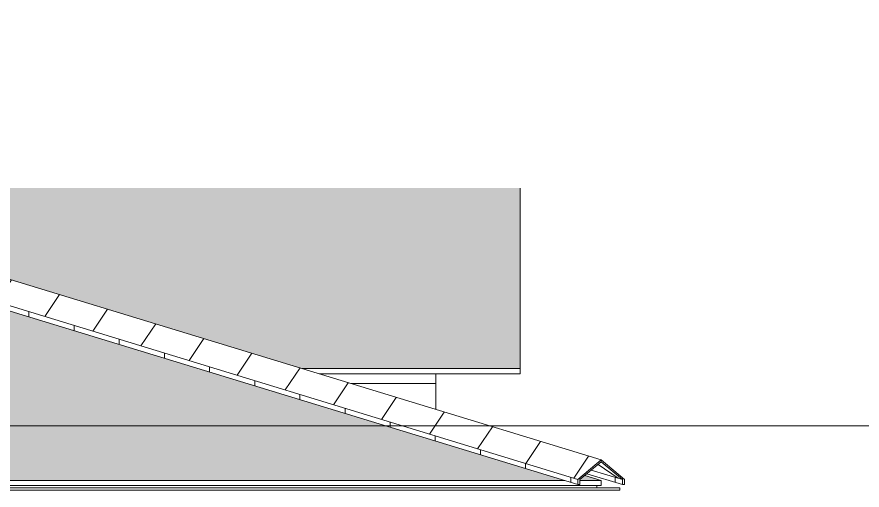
# Model space of a CAD drawing. Header units: millimetres. Extents: x -35517 to 139323, y -3702 to 5999.
# Drawn here: x 47874 to 52373, y 3380 to 5901 of the extents above; entities that cross this region are included whole.
import ezdxf

# ---------------------------------------------------------------- set-up
doc = ezdxf.new("R2010")
doc.units = ezdxf.units.MM
for name, color, linetype, lineweight in [('A-GENM', 13, 'Continuous', 5), ('A-ROOF', 132, 'Continuous', 9), ('A-ROOF-OTLN', 132, 'Continuous', 5), ('A-ROOF-PATT', 132, 'Continuous', 9), ('G-ANNO-TEXT', 231, 'Continuous', 5), ('I-WALL', 2, 'Continuous', 9)]:
    doc.layers.add(name, color=color, linetype=linetype, lineweight=lineweight)

# ---------------------------------------------------------------- blocks, each defined once
blk = doc.blocks.new('Generic Models 1 - Generic Models 1-810741-GENERAL SOUTH ELEVATION')
at = {"layer": 'A-GENM', "color": 8, "lineweight": 9}
for p in [(29661.7, 3998.4), (30280.6, 3947.4)]:
    blk.add_line(p, (30280.6, 3998.4), dxfattribs=at)

msp = doc.modelspace()

# ---------------------------------------------------------------- hatches: boundary and pattern name
at = {"layer": 'A-ROOF-PATT', "lineweight": 5}
h = msp.add_hatch(dxfattribs=at)
h.set_pattern_fill('FP_52', color=256, style=0, pattern_type=2)
h.set_pattern_definition([(56.205, (47037.64, 4676), (-308.4, -0.001), [])])
h.paths.add_polyline_path([(50860, 3436.8), (50983.8, 3540.1), (43263.1, 5900.6), (43236.8, 5790.4), (43216.1, 5773.8), (50255.4, 3621.6)])
h = msp.add_hatch(dxfattribs=at)
h.set_pattern_fill('FP_49', color=256, style=0, pattern_type=2)
h.set_pattern_definition([(90, (46975.77, 4604.5), (-240.416, 1e-14), [])])
h.paths.add_polyline_path([(50860, 3409.3), (50860, 3424.6), (43215.3, 5761.8), (43215, 5756.8), (43198.3, 5751.7), (50736.3, 3447.1)])
h = msp.add_hatch(dxfattribs=at)
h.set_pattern_fill('FP_48', color=256, style=0, pattern_type=2)
h.set_pattern_definition([(90, (46975.77, 4618.24), (-240.416, 1e-14), [])])
h.paths.add_polyline_path([(50860, 3424.6), (50860, 3436.8), (43216.1, 5773.8), (43215.3, 5761.8), (50736.3, 3462.5)])
h = msp.add_hatch(dxfattribs=at)
h.set_pattern_fill('FP_46', color=256, style=0, pattern_type=2)
h.set_pattern_definition([(0, (19823.2, 3973.174), (323.85, 44.557), [76.2, -63.5, 88.9, -38.1, -165.1]), (0, (19823.2, 3973.174), (323.85, 44.557), [-266.7, 114.3, -50.8]), (0, (19899.4, 3975.03), (323.85, 44.557), [63.5, -241.3, 50.8, -76.2]), (0, (20051.8, 3970.39), (323.85, 44.557), [38.1, -393.7]), (90, (19823.2, 3973.17), (-107.95, 44.557), [42.701, -135.529]), (90, (19899.4, 3973.17), (-107.95, 44.557), [41.773, -136.457]), (90, (19962.9, 3973.17), (-107.95, 44.557), [38.988, -139.242]), (90, (20051.8, 3970.39), (-107.95, 44.557), [42.701, -135.529]), (90, (20089.9, 3970.39), (-107.95, 44.557), [42.701, -135.529]), (90, (20204.2, 3973.17), (-107.95, 44.557), [40.844, -137.385])])
h.paths.add_polyline_path([(19379.2, 3431.1), (19409.9, 3431.1), (19409.9, 3435.3), (19383.3, 3457.6), (19296.8, 3431.1)])
h.paths.add_polyline_path([(39802.2, 3431.1), (50788.5, 3431.1), (43198.3, 5751.7), (42091.3, 5413.3), (42080.7, 5414.6), (42082.2, 5440.6), (42067.7, 5455.4), (41967.8, 5424.8), (41967.8, 5402.9), (25941.2, 5402.9), (19492, 3431.1), (37188.9, 3431.1)])
h.paths.add_polyline_path([(50983.8, 3431.1), (50897.3, 3457.6), (50870.6, 3435.3), (50870.6, 3431.1)])
h = msp.add_hatch(dxfattribs=at)
h.set_pattern_fill('FP_43', color=252, style=0, pattern_type=2)
h.set_pattern_definition([(0, (19823.2, -7484.285), (323.85, 76.2), [76.2, -63.5, 88.9, -38.1, -165.1]), (0, (19823.2, -7484.285), (323.85, 76.2), [-266.7, 114.3, -50.8]), (0, (19899.4, -7481.11), (323.85, 76.2), [63.5, -241.3, 50.8, -76.2]), (0, (20051.8, -7489.05), (323.85, 76.2), [38.1, -393.7]), (90, (19823.2, -7484.28), (-107.95, 76.2), [73.025, -231.775]), (90, (19899.4, -7484.28), (-107.95, 76.2), [71.438, -233.363]), (90, (19962.9, -7484.28), (-107.95, 76.2), [66.675, -238.125]), (90, (20051.8, -7489.05), (-107.95, 76.2), [73.025, -231.775]), (90, (20089.9, -7489.05), (-107.95, 76.2), [73.025, -231.775]), (90, (20204.2, -7484.28), (-107.95, 76.2), [69.85, -234.95])])
h.paths.add_polyline_path([(19653.6, 4027.3), (20883.5, 4027.3), (24026.5, 4988.2), (19653.6, 4988.2), (19653.6, 4661.8)])
h.paths.add_polyline_path([(50553.6, 4027.3), (50553.6, 4988.2), (46247.5, 4988.2), (49390.5, 4027.3), (50400.6, 4027.3)])
h = msp.add_hatch(dxfattribs=at)
h.set_pattern_fill('FP_47', color=256, style=0, pattern_type=2)
h.set_pattern_definition([(90, (50983.76, 3474.71), (-240.42, 1e-14), [])])
h.paths.add_polyline_path([(51096.9, 3409.3), (51107.5, 3409.3), (51107.5, 3436.8), (50983.8, 3540.1), (50860, 3436.8), (50860, 3409.3), (50870.6, 3409.3), (50870.6, 3435.3), (50983.8, 3529.8), (51096.9, 3435.3)])
h = msp.add_hatch(dxfattribs=at)
h.set_pattern_fill('FP_50', color=256, style=0, pattern_type=2)
h.set_pattern_definition([(145.26, (47156.08, 4670.12), (-143.142, 0.0011), [])])
h.paths.add_polyline_path([(51096.9, 3435.3), (50983.8, 3529.8), (50931.2, 3486), (51092.2, 3436.8)])
h = msp.add_hatch(dxfattribs=at)
h.set_pattern_fill('FP_51', color=256, style=0, pattern_type=2)
h.set_pattern_definition([(90, (47212.65, 4609.84), (-240.416, 1e-14), [])])
h.paths.add_polyline_path([(51096.9, 3409.3), (51096.9, 3435.3), (50931.2, 3486), (50908.4, 3466.9), (51025.4, 3431.1)])

# ---------------------------------------------------------------- linework, layer by layer
at = {"layer": 'A-ROOF', "color": 8}
for p, q in [((50553.6, 3998.4), (50553.6, 4988.2)), ((49390.5, 4027.3), (50553.6, 4027.3)), ((50553.6, 3998.4), (49484.9, 3998.4))]:
    msp.add_line(p, q, dxfattribs=at)
at = {"layer": 'A-ROOF'}
for p, q in [((19492, 3431.1), (50788.5, 3431.1)), ((50870.6, 3431.1), (50983.8, 3431.1)), ((50897.3, 3457.6), (50983.8, 3431.1)), ((50983.8, 3405), (50983.8, 3431.1)), ((50983.8, 3405), (19296.8, 3405))]:
    msp.add_line(p, q, dxfattribs=at)
at = {"layer": 'A-ROOF-OTLN'}
for p, q in [((43263.1, 5900.6), (50983.8, 3540.1)), ((50860, 3436.8), (43216.1, 5773.8)), ((43198.3, 5751.7), (50860, 3409.3)), ((50983.8, 3540.1), (50860, 3436.8)), ((50870.6, 3435.3), (50983.8, 3529.8)), ((51107.5, 3436.8), (50983.8, 3540.1)), ((50983.8, 3529.8), (51096.9, 3435.3)), ((50908.4, 3466.9), (51096.9, 3409.3)), ((50931.2, 3486), (51096.9, 3435.3)), ((50860, 3436.8), (50860, 3409.3)), ((50870.6, 3409.3), (50870.6, 3435.3)), ((51096.9, 3435.3), (51096.9, 3409.3)), ((51107.5, 3409.3), (51107.5, 3436.8)), ((51083.8, 3392.3), (19196.8, 3392.3)), ((51083.8, 3379.6), (19196.8, 3379.6)), ((50860, 3409.3), (50870.6, 3409.3)), ((50961.9, 3392.3), (50961.9, 3405)), ((51083.8, 3379.6), (51083.8, 3392.3)), ((51096.9, 3409.3), (51107.5, 3409.3))]:
    msp.add_line(p, q, dxfattribs=at)
at = {"layer": 'G-ANNO-TEXT', "color": 7}
msp.add_line((46374.2, 3721.9), (53493.5, 3721.9), dxfattribs=at)
at = {"layer": 'I-WALL', "color": 8}
for p, q in [((50103.8, 3947.4), (49651.7, 3947.4)), ((50103.8, 3809.2), (50103.8, 3947.4))]:
    msp.add_line(p, q, dxfattribs=at)

# ---------------------------------------------------------------- block references
at = {"layer": 'A-GENM', "color": 8, "lineweight": 9}
msp.add_blockref('Generic Models 1 - Generic Models 1-810741-GENERAL SOUTH ELEVATION', (19823.2, 0), dxfattribs=at)

doc.saveas('drawing.dxf')
